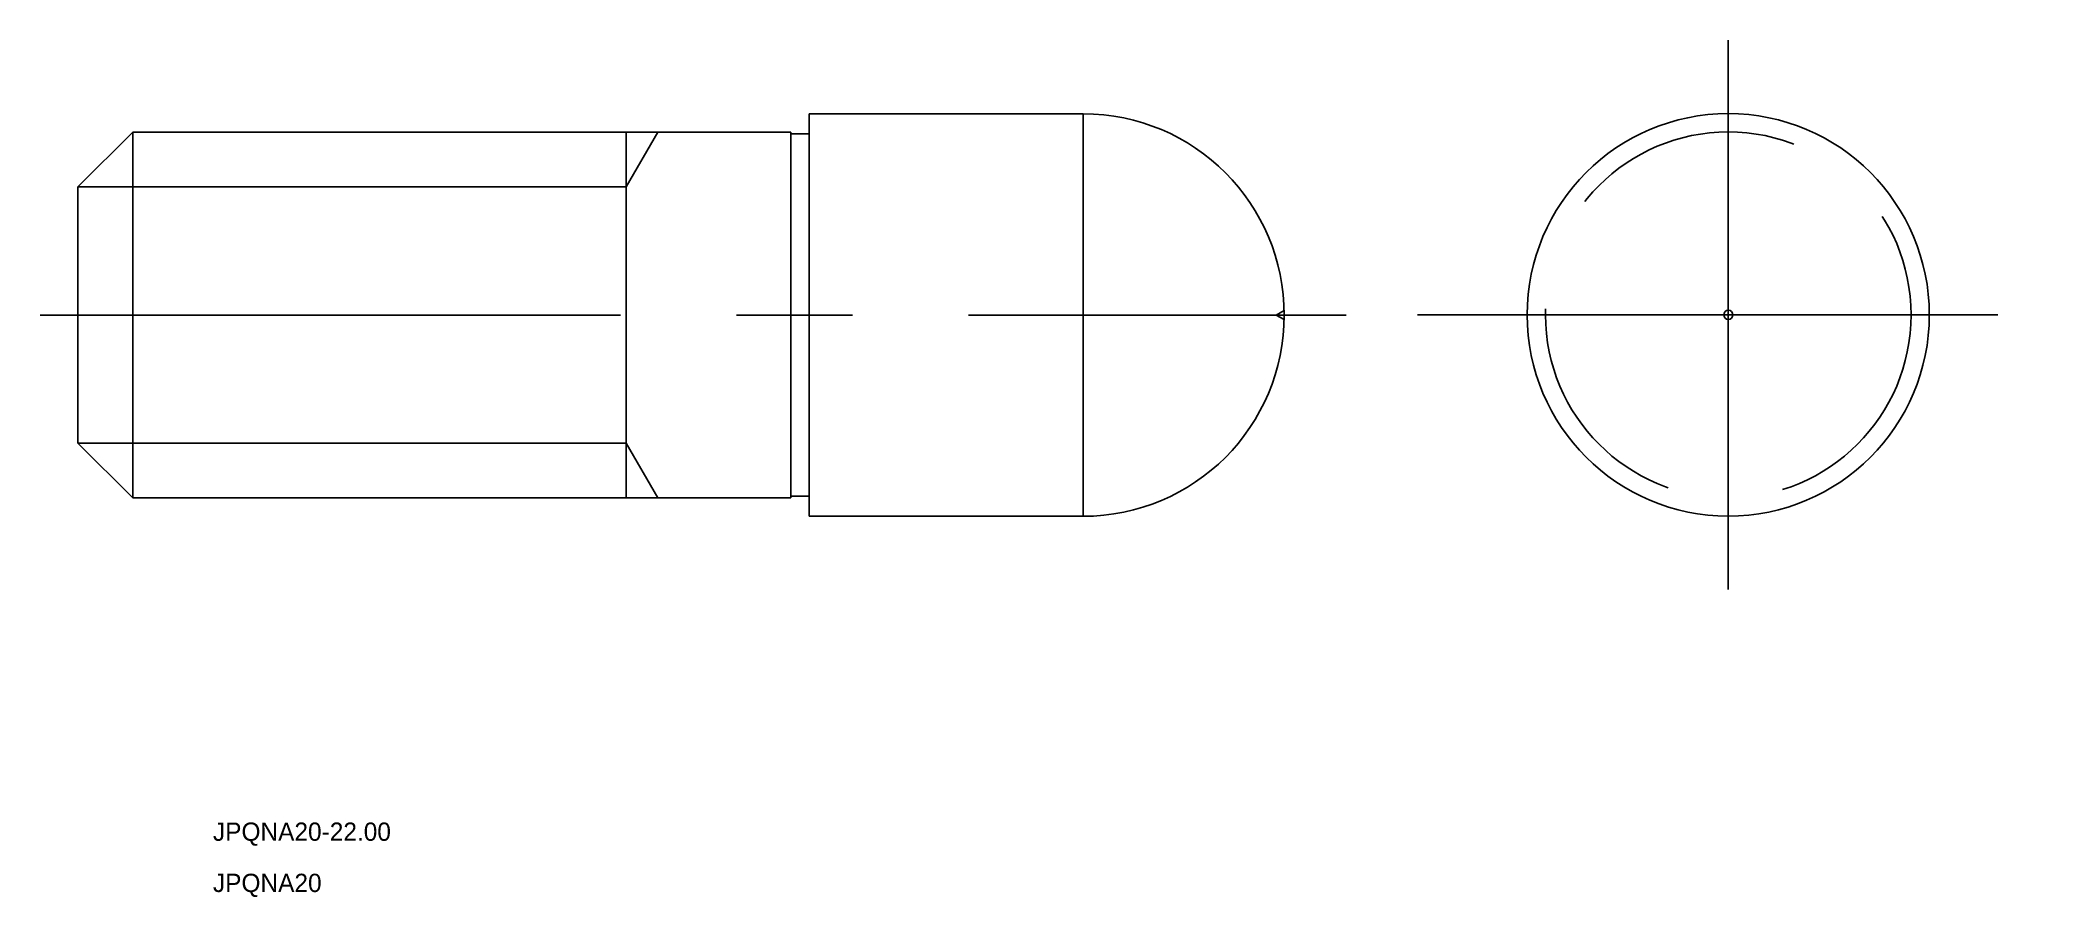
# Model space of a CAD drawing. Extents: x 525 to 634, y 561 to 608.
import ezdxf

# ---------------------------------------------------------------- set-up
doc = ezdxf.new("R2010")
doc.units = 0
doc.linetypes.add('CENTER', pattern=[50.8, 31.75, -6.35, 6.35, -6.35])
doc.linetypes.add('DASHED', pattern=[19.05, 12.7, -6.35])
doc.layers.get('0').update_dxf_attribs({"linetype": 'CONTINUOUS'})
doc.layers.add('CENTER', color=1, linetype='CENTER')

msp = doc.modelspace()

# ---------------------------------------------------------------- linework, layer by layer
at = {"color": 7, "linetype": 'CONTINUOUS'}
for p, q in [((530.03, 602.67), (527.03, 599.67)), ((566.03, 602.67), (530.03, 602.67)), ((530.03, 602.67), (530.03, 582.67)), ((557.03, 602.67), (557.03, 582.67)), ((566.03, 602.67), (566.03, 582.67)), ((567.03, 603.67), (567.03, 581.67)), ((582.03, 603.67), (567.03, 603.67)), ((582.03, 603.67), (582.03, 581.67)), ((567.03, 602.57), (566.03, 602.57)), ((527.03, 599.67), (527.03, 585.67)), ((530.03, 582.67), (527.03, 585.67)), ((566.03, 582.67), (530.03, 582.67)), ((567.03, 582.77), (566.03, 582.77)), ((582.03, 581.67), (567.03, 581.67))]:
    msp.add_line(p, q, dxfattribs=at)
at = {"color": 3, "linetype": 'CONTINUOUS'}
for p, q in [((557.03, 599.67), (558.76, 602.67)), ((527.03, 599.67), (557.03, 599.67)), ((527.03, 585.67), (557.03, 585.67)), ((557.03, 585.67), (558.76, 582.67))]:
    msp.add_line(p, q, dxfattribs=at)
at = {"color": 3, "linetype": 'DASHED'}
for p in [(593.02, 592.91), (593.02, 592.42)]:
    msp.add_line(p, (592.59, 592.67), dxfattribs=at)
at = {"color": 7, "linetype": 'CONTINUOUS'}
for radius in [11, 0.25]:
    msp.add_circle((617.32, 592.68), radius, dxfattribs=at)
at = {"color": 3, "linetype": 'DASHED'}
msp.add_circle((617.32, 592.68), 10, dxfattribs=at)
at = {"color": 7, "linetype": 'CONTINUOUS'}
msp.add_arc((582.03, 592.67), 11, 270, 90, dxfattribs=at)
at = {"layer": 'CENTER', "color": 1, "linetype": 'CONTINUOUS'}
msp.add_line((617.32, 577.67), (617.32, 607.7), dxfattribs=at)
at = {"layer": 'CENTER', "color": 1, "linetype": 'CENTER'}
for p, q in [((524.96, 592.67), (596.41, 592.67)), ((600.32, 592.68), (634.32, 592.68))]:
    msp.add_line(p, q, dxfattribs=at)

# ---------------------------------------------------------------- texts
at = {"color": 7, "linetype": 'CONTINUOUS'}
for s, p in [('JPQNA20-22.00', (534.42, 563.93)), ('JPQNA20', (534.42, 561.13))]:
    msp.add_text(s, height=1, dxfattribs=at).set_placement(p)

doc.saveas('drawing.dxf')
